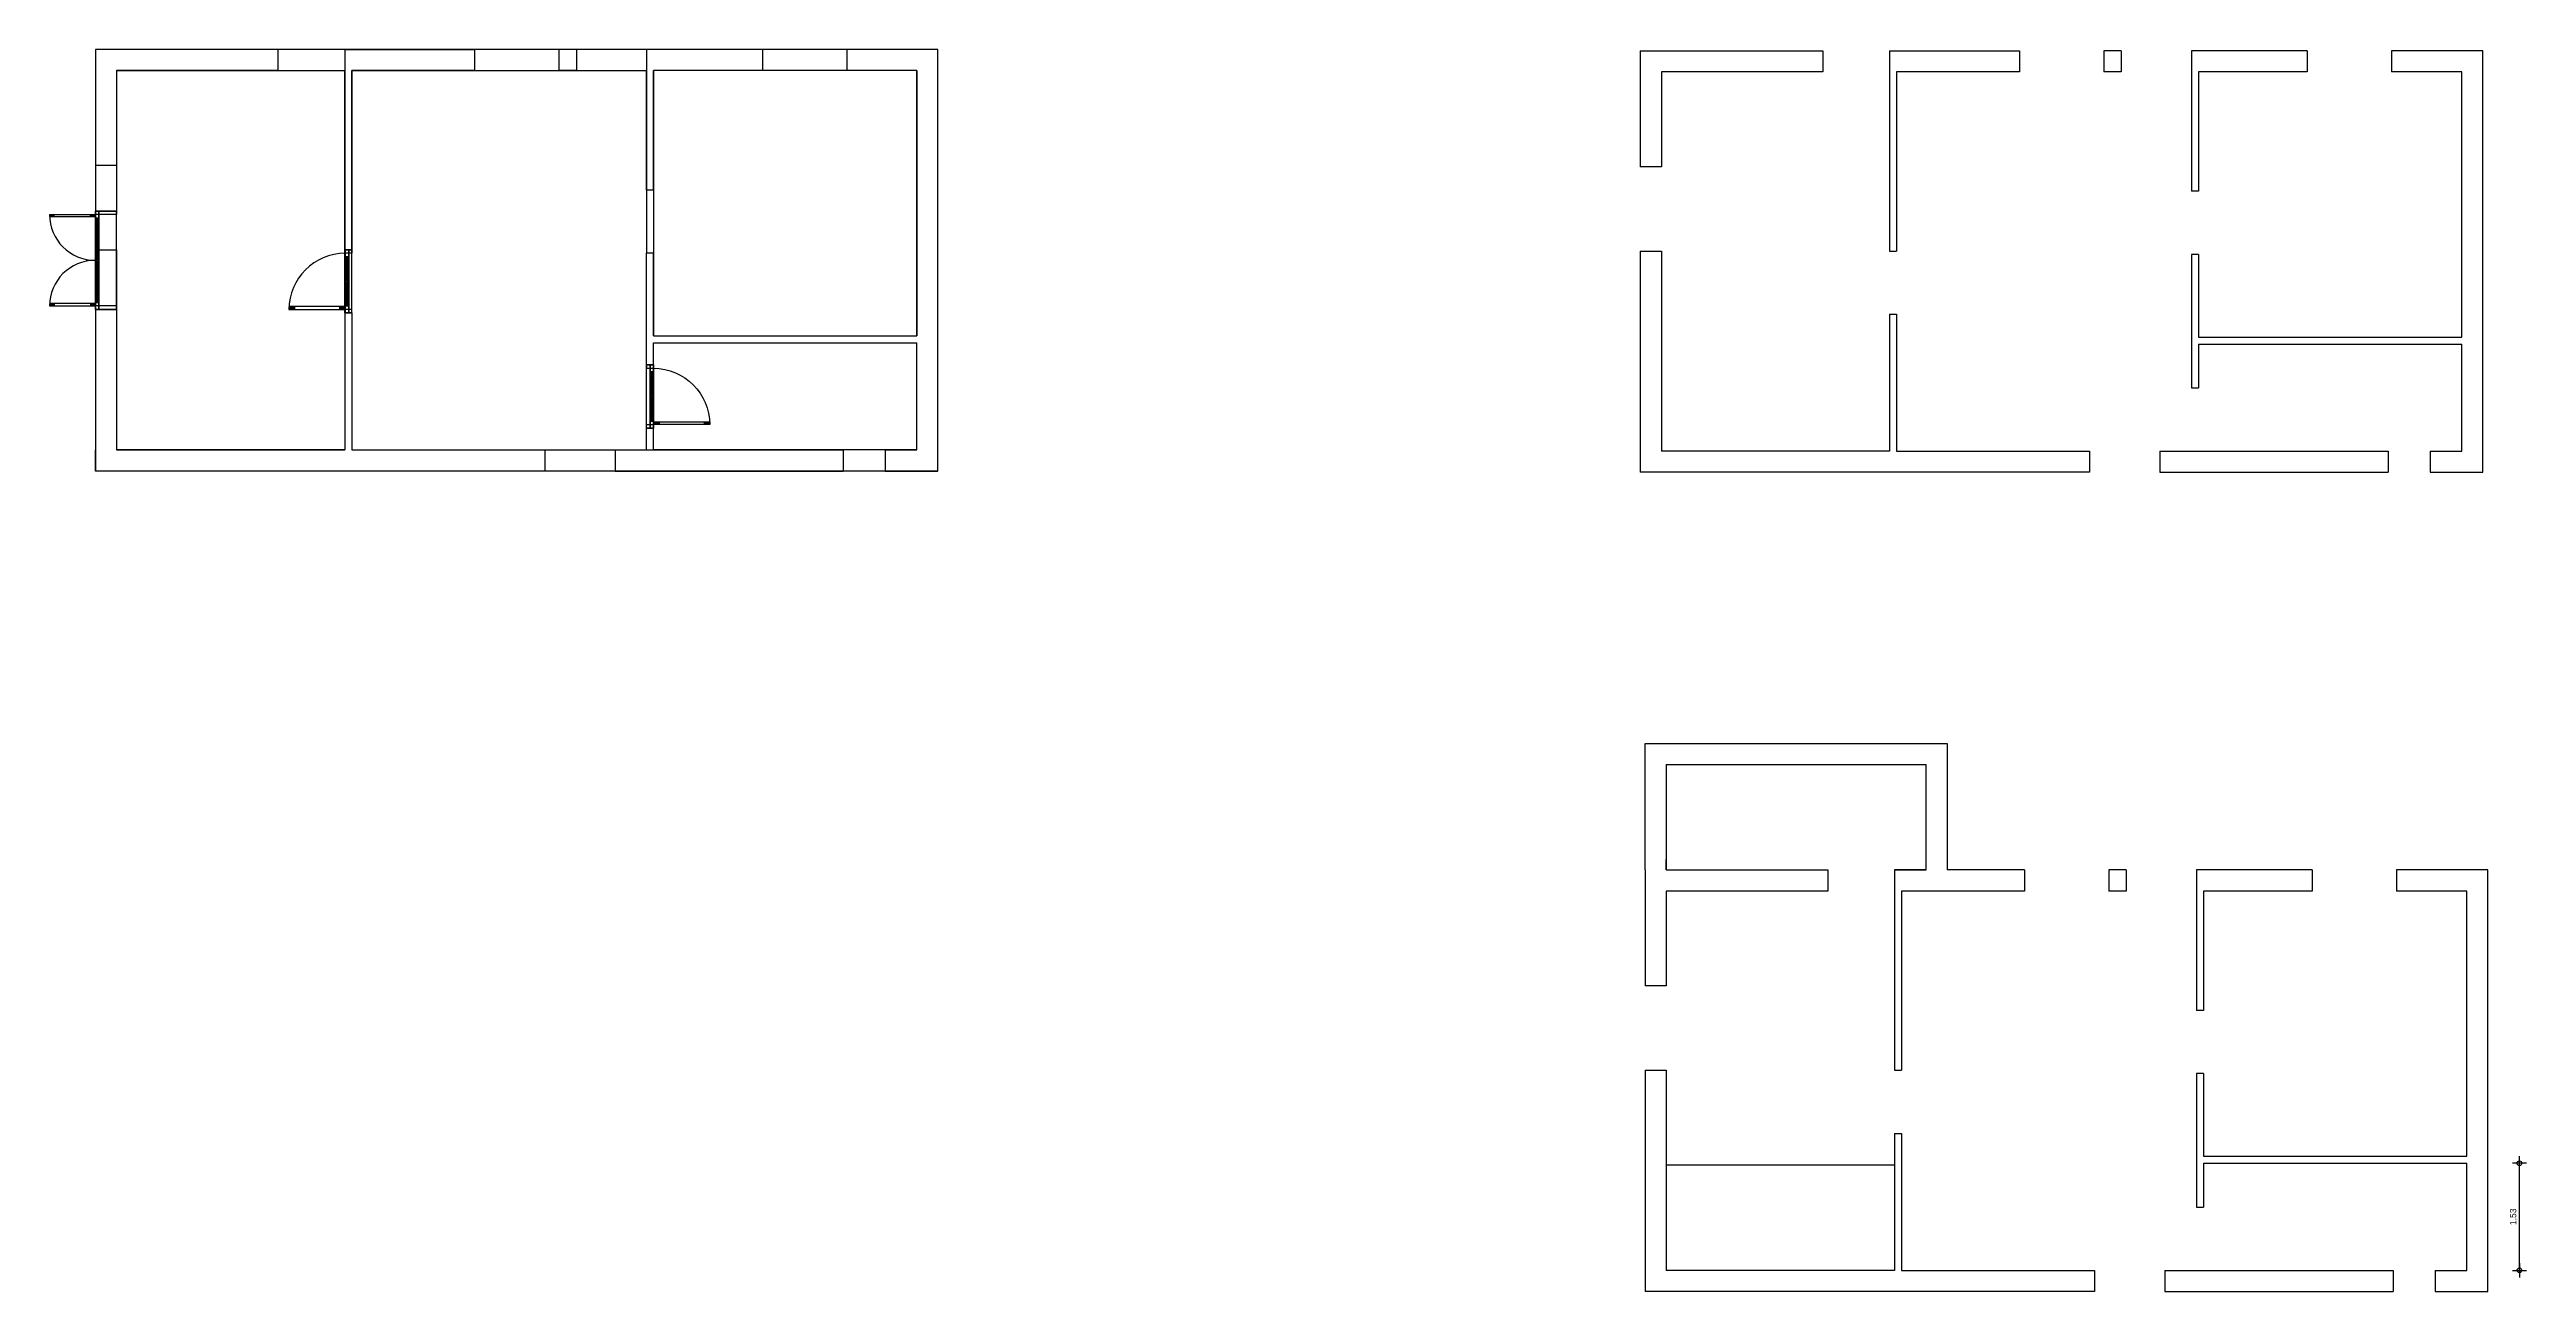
# Model space of a CAD drawing. Header units: metres. Extents: x -12 to 153, y -1 to 62.
# Drawn here: x 30.37 to 65.65, y 28.13 to 45.81 of the extents above; entities that cross this region are included whole.
import ezdxf

# ---------------------------------------------------------------- set-up
doc = ezdxf.new("R2010")
doc.units = ezdxf.units.M
doc.header["$LTSCALE"] = 0.018
for name, color, linetype in [('3DSILL_WALLS', 6, 'Continuous'), ('3DWDGLASS', 24, 'Continuous'), ('3DWINDR', 227, 'Continuous'), ('DIMBLK', 3, 'Continuous'), ('LAYER-ON', 4, 'Continuous'), ('WALLS', 6, 'Continuous'), ('WINDOOR', 3, 'Continuous')]:
    doc.layers.add(name, color=color, linetype=linetype)
doc.styles.get("Standard").update_dxf_attribs({"font": 'ugtxt.shx'})
doc.dimstyles.new('CADWDOT', dxfattribs={"dimscale": 0.05, "dimtxt": 1.8, "dimasz": 0.08, "dimexe": 2, "dimexo": 0, "dimgap": 0.09, "dimtad": 0, "dimrnd": 0.001, "dimzin": 0, "dimdsep": 46, "dimtxsty": 'Standard', "dimblk": 'ARTDIM', "dimblk1": 'ARTDIM', "dimblk2": 'ARTDIM', "dimsah": 1, "dimcen": 0.09, "dimdle": 0.05, "dimse1": 1, "dimse2": 1, "dimadec": 0, "dimazin": 0, "dimtfac": 1, "dimtdec": 4, "dimtmove": 0, "dimatfit": 3, "dimldrblk": 'ARTDIM', "dimfxl": 0, "dimtvp": 0.9999, "dimtolj": 1, "dimtzin": 0, "dimarcsym": 0})

# ---------------------------------------------------------------- blocks, each defined once
blk = doc.blocks.new('ARTDIM')
at = {"layer": 'DIMBLK'}
for p, q in [((-24.9975, 0), (24.9975, 0)), ((0, -24.9975), (0, 24.9975))]:
    blk.add_line(p, q, dxfattribs=at)
blk.add_circle((0, 0), 8.25, dxfattribs=at)
blk = doc.blocks.new('*D66')
at = {"color": 0, "lineweight": -2, "transparency": 16777216}
blk.add_line((65.55, 28.434), (65.55, 29.951), dxfattribs=at)
at = {"layer": 'Defpoints', "color": 0, "transparency": 16777216}
for p in [(64.8, 29.955), (65.55, 29.955), (64.8, 28.43)]:
    blk.add_point(p, dxfattribs=at)
at = {"color": 0, "lineweight": -2, "transparency": 16777216, "xscale": 0.004, "yscale": 0.004, "zscale": 0.004}
for p, rotation in [((65.55, 29.955), 90), ((65.55, 28.43), 270)]:
    blk.add_blockref('ARTDIM', p, dxfattribs=dict(at, rotation=rotation))
at = {"color": 0, "transparency": 16777216, "insert": (65.46, 29.192), "char_height": 0.09, "attachment_point": 5, "rotation": 90}
blk.add_mtext('\\A1;1.53', dxfattribs=at)
blk = doc.blocks.new('CWWD1D')
for p, q in [((0, 0.5), (0, 0)), ((0.025, 0.45), (0, 0.45)), ((0.005, 0.45), (0.005, 0.5)), ((0.01, 0.45), (0.01, 0.5)), ((0.015, 0.45), (0.015, 0.5)), ((0.02, 0.45), (0.02, 0.5)), ((0.025, 0), (0.025, 0.499)), ((0.975, 0), (0.975, 0.499)), ((0.975, 0.45), (1, 0.45)), ((0.98, 0.45), (0.98, 0.5)), ((0.985, 0.45), (0.985, 0.5)), ((0.99, 0.45), (0.99, 0.5)), ((0.995, 0.45), (0.995, 0.5)), ((1, 0.5), (1, 0)), ((0.025, 0.05), (0, 0.05)), ((0, 0), (0.025, 0)), ((0.005, 0), (0.005, 0.05)), ((0.01, 0), (0.01, 0.05)), ((0.015, 0), (0.015, 0.05)), ((0.02, 0), (0.02, 0.05)), ((0.975, 0.05), (1, 0.05)), ((1, 0), (0.975, 0)), ((0.98, 0), (0.98, 0.05)), ((0.985, 0), (0.985, 0.05)), ((0.99, 0), (0.99, 0.05)), ((0.995, 0), (0.995, 0.05))]:
    blk.add_line(p, q)
for centre, start, end in [((0, 0), 0, 90), ((1, 0), 90, 180)]:
    blk.add_arc(centre, 0.5, start, end)
blk = doc.blocks.new('*U69', base_point=(31.177, 42.109))
at = {"layer": '3DSILL_WALLS', "color": 239}
for points in [[(31.027, 43.509), (31.327, 43.509), (31.327, 43.509, 2.2), (31.027, 43.509, 2.2)], [(31.027, 42.109, 2.2), (31.327, 42.109, 2.2), (31.327, 43.509, 2.2), (31.027, 43.509, 2.2)], [(31.027, 42.109), (31.327, 42.109), (31.327, 42.109, 2.2), (31.027, 42.109, 2.2)]]:
    blk.add_3dface(points, dxfattribs=at)
at = {"layer": '3DSILL_WALLS', "invisible_edges": 14}
blk.add_3dface([(31.027, 42.109, 3), (31.027, 43.509, 3), (31.027, 43.509, 2.2), (31.027, 42.109, 2.2)], dxfattribs=at)
at = {"layer": '3DSILL_WALLS', "color": 230, "invisible_edges": 14}
blk.add_3dface([(31.327, 42.109, 3), (31.327, 43.509, 3), (31.327, 43.509, 2.2), (31.327, 42.109, 2.2)], dxfattribs=at)
at = {"layer": '3DWDGLASS'}
for points in [[(31.052, 42.824, 0.05), (31.052, 43.409, 0.05), (31.052, 43.409, 0.54), (31.052, 42.824, 0.54)], [(31.052, 42.824, 0.57), (31.052, 43.409, 0.57), (31.052, 43.409, 1.06), (31.052, 42.824, 1.06)], [(31.052, 42.824, 1.09), (31.052, 43.409, 1.09), (31.052, 43.409, 1.58), (31.052, 42.824, 1.58)], [(31.052, 42.824, 1.61), (31.052, 43.409, 1.61), (31.052, 43.409, 2.1), (31.052, 42.824, 2.1)], [(31.052, 42.209, 0.05), (31.052, 42.794, 0.05), (31.052, 42.794, 0.54), (31.052, 42.209, 0.54)], [(31.052, 42.209, 0.57), (31.052, 42.794, 0.57), (31.052, 42.794, 1.06), (31.052, 42.209, 1.06)], [(31.052, 42.209, 1.09), (31.052, 42.794, 1.09), (31.052, 42.794, 1.58), (31.052, 42.209, 1.58)], [(31.052, 42.209, 1.61), (31.052, 42.794, 1.61), (31.052, 42.794, 2.1), (31.052, 42.209, 2.1)]]:
    blk.add_3dface(points, dxfattribs=at)
at = {"layer": '3DWINDR'}
for points, invisible_edges in [([(31.027, 42.109, 2.2), (31.027, 42.159, 2.15), (31.027, 43.459, 2.15), (31.027, 43.509, 2.2)], 5), ([(31.027, 43.509, 2.2), (31.027, 43.459, 2.15), (31.027, 43.459), (31.027, 43.509)], 1), ([(31.027, 42.159, 2.15), (31.027, 42.209, 2.1), (31.027, 43.409, 2.1), (31.027, 43.459, 2.15)], 5), ([(31.027, 43.459, 2.15), (31.027, 43.409, 2.1), (31.027, 43.409, 0.05), (31.027, 43.459)], 5), ([(31.027, 43.459), (31.027, 43.409, 0.05), (31.027, 42.209, 0.05), (31.027, 42.159)], 5), ([(31.037, 42.209, 0.54), (31.037, 43.409, 0.54), (31.037, 43.409, 0.57), (31.037, 42.209, 0.57)], 5), ([(31.037, 42.209, 1.06), (31.037, 43.409, 1.06), (31.037, 43.409, 1.09), (31.037, 42.209, 1.09)], 5), ([(31.037, 42.209, 1.58), (31.037, 43.409, 1.58), (31.037, 43.409, 1.61), (31.037, 42.209, 1.61)], 5), ([(31.067, 42.209, 0.54), (31.067, 43.409, 0.54), (31.067, 43.409, 0.57), (31.067, 42.209, 0.57)], 5), ([(31.067, 42.209, 1.06), (31.067, 43.409, 1.06), (31.067, 43.409, 1.09), (31.067, 42.209, 1.09)], 5), ([(31.067, 42.209, 1.58), (31.067, 43.409, 1.58), (31.067, 43.409, 1.61), (31.067, 42.209, 1.61)], 5), ([(31.077, 42.109, 2.2), (31.077, 42.159, 2.15), (31.077, 43.459, 2.15), (31.077, 43.509, 2.2)], 5), ([(31.077, 43.509, 2.2), (31.077, 43.459, 2.15), (31.077, 43.459), (31.077, 43.509)], 1), ([(31.077, 42.159, 2.15), (31.077, 42.209, 2.1), (31.077, 43.409, 2.1), (31.077, 43.459, 2.15)], 5), ([(31.077, 43.459, 2.15), (31.077, 43.409, 2.1), (31.077, 43.409, 0.05), (31.077, 43.459)], 5), ([(31.077, 43.459), (31.077, 43.409, 0.05), (31.077, 42.209, 0.05), (31.077, 42.159)], 5), ([(31.037, 42.794, 0.05), (31.037, 42.824, 0.05), (31.037, 42.824, 0.54), (31.037, 42.794, 0.54)], 4), ([(31.037, 42.794, 0.57), (31.037, 42.824, 0.57), (31.037, 42.824, 1.06), (31.037, 42.794, 1.06)], 5), ([(31.037, 42.794, 1.09), (31.037, 42.824, 1.09), (31.037, 42.824, 1.58), (31.037, 42.794, 1.58)], 5), ([(31.037, 42.794, 1.61), (31.037, 42.824, 1.61), (31.037, 42.824, 2.1), (31.037, 42.794, 2.1)], 1), ([(31.067, 42.794, 0.05), (31.067, 42.824, 0.05), (31.067, 42.824, 0.54), (31.067, 42.794, 0.54)], 4), ([(31.067, 42.794, 0.57), (31.067, 42.824, 0.57), (31.067, 42.824, 1.06), (31.067, 42.794, 1.06)], 5), ([(31.067, 42.794, 1.09), (31.067, 42.824, 1.09), (31.067, 42.824, 1.58), (31.067, 42.794, 1.58)], 5), ([(31.067, 42.794, 1.61), (31.067, 42.824, 1.61), (31.067, 42.824, 2.1), (31.067, 42.794, 2.1)], 1), ([(31.027, 42.159), (31.027, 42.209, 0.05), (31.027, 42.209, 2.1), (31.027, 42.159, 2.15)], 5), ([(31.027, 42.109), (31.027, 42.159), (31.027, 42.159, 2.15), (31.027, 42.109, 2.2)], 4), ([(31.077, 42.159), (31.077, 42.209, 0.05), (31.077, 42.209, 2.1), (31.077, 42.159, 2.15)], 5), ([(31.077, 42.109), (31.077, 42.159), (31.077, 42.159, 2.15), (31.077, 42.109, 2.2)], 4)]:
    blk.add_3dface(points, dxfattribs=dict(at, invisible_edges=invisible_edges))
for points in [[(31.037, 42.824, 0.54), (31.067, 42.824, 0.54), (31.067, 43.409, 0.54), (31.037, 43.409, 0.54)], [(31.037, 42.824, 0.57), (31.067, 42.824, 0.57), (31.067, 43.409, 0.57), (31.037, 43.409, 0.57)], [(31.037, 42.824, 1.06), (31.067, 42.824, 1.06), (31.067, 43.409, 1.06), (31.037, 43.409, 1.06)], [(31.037, 42.824, 1.09), (31.067, 42.824, 1.09), (31.067, 43.409, 1.09), (31.037, 43.409, 1.09)], [(31.037, 42.824, 1.58), (31.067, 42.824, 1.58), (31.067, 43.409, 1.58), (31.037, 43.409, 1.58)], [(31.037, 42.824, 1.61), (31.067, 42.824, 1.61), (31.067, 43.409, 1.61), (31.037, 43.409, 1.61)], [(31.037, 42.824, 0.05), (31.067, 42.824, 0.05), (31.067, 42.824, 0.54), (31.037, 42.824, 0.54)], [(31.037, 42.824, 0.57), (31.067, 42.824, 0.57), (31.067, 42.824, 1.06), (31.037, 42.824, 1.06)], [(31.037, 42.824, 1.09), (31.067, 42.824, 1.09), (31.067, 42.824, 1.58), (31.037, 42.824, 1.58)], [(31.037, 42.824, 1.61), (31.067, 42.824, 1.61), (31.067, 42.824, 2.1), (31.037, 42.824, 2.1)], [(31.037, 42.794, 0.05), (31.067, 42.794, 0.05), (31.067, 42.794, 0.54), (31.037, 42.794, 0.54)], [(31.037, 42.794, 0.57), (31.067, 42.794, 0.57), (31.067, 42.794, 1.06), (31.037, 42.794, 1.06)], [(31.037, 42.794, 1.09), (31.067, 42.794, 1.09), (31.067, 42.794, 1.58), (31.037, 42.794, 1.58)], [(31.037, 42.794, 1.61), (31.067, 42.794, 1.61), (31.067, 42.794, 2.1), (31.037, 42.794, 2.1)], [(31.037, 42.209, 0.54), (31.067, 42.209, 0.54), (31.067, 42.794, 0.54), (31.037, 42.794, 0.54)], [(31.037, 42.209, 0.57), (31.067, 42.209, 0.57), (31.067, 42.794, 0.57), (31.037, 42.794, 0.57)], [(31.037, 42.209, 1.06), (31.067, 42.209, 1.06), (31.067, 42.794, 1.06), (31.037, 42.794, 1.06)], [(31.037, 42.209, 1.09), (31.067, 42.209, 1.09), (31.067, 42.794, 1.09), (31.037, 42.794, 1.09)], [(31.037, 42.209, 1.58), (31.067, 42.209, 1.58), (31.067, 42.794, 1.58), (31.037, 42.794, 1.58)], [(31.037, 42.209, 1.61), (31.067, 42.209, 1.61), (31.067, 42.794, 1.61), (31.037, 42.794, 1.61)]]:
    blk.add_3dface(points, dxfattribs=at)
at = {"layer": 'WINDOOR'}
for p, q in [((31.027, 43.459), (31.027, 43.509)), ((31.327, 43.459), (31.027, 43.459)), ((31.327, 43.509), (31.327, 43.459)), ((31.327, 42.159), (31.027, 42.159)), ((31.027, 42.159), (31.027, 42.109)), ((31.327, 42.109), (31.327, 42.159))]:
    blk.add_line(p, q, dxfattribs=at)
at = {"layer": 'WINDOOR', "xscale": 1.3, "yscale": 1.3, "zscale": 1.3, "rotation": 90.00000000000004}
blk.add_blockref('CWWD1D', (31.024, 42.159), dxfattribs=at)
at = {"layer": '3DWINDR'}
mesh = blk.add_polymesh((5, 2), dxfattribs=at)
for k, corner in enumerate([(31.027, 42.109), (31.077, 42.109), (31.027, 42.109, 2.2), (31.077, 42.109, 2.2), (31.027, 43.509, 2.2), (31.077, 43.509, 2.2), (31.027, 43.509), (31.077, 43.509), (31.027, 42.109), (31.077, 42.109)]):
    mesh.set_mesh_vertex(divmod(k, 2), corner)
mesh = blk.add_polymesh((5, 2), dxfattribs=at)
for k, corner in enumerate([(31.027, 42.209, 0.05), (31.077, 42.209, 0.05), (31.027, 42.209, 2.1), (31.077, 42.209, 2.1), (31.027, 43.409, 2.1), (31.077, 43.409, 2.1), (31.027, 43.409, 0.05), (31.077, 43.409, 0.05), (31.027, 42.209, 0.05), (31.077, 42.209, 0.05)]):
    mesh.set_mesh_vertex(divmod(k, 2), corner)
blk = doc.blocks.new('CWWD1L')
for p, q in [((0, 1), (0, 0)), ((0.05, 0.9), (0, 0.9)), ((0.01, 0.9), (0.01, 1)), ((0.02, 0.9), (0.02, 1)), ((0.03, 0.9), (0.03, 1)), ((0.04, 0.9), (0.04, 0.999)), ((0.05, 0), (0.05, 0.999)), ((0.05, 0.1), (0, 0.1)), ((0, 0), (0.05, 0)), ((0.01, 0), (0.01, 0.1)), ((0.02, 0), (0.02, 0.1)), ((0.03, 0), (0.03, 0.1)), ((0.04, 0), (0.04, 0.1))]:
    blk.add_line(p, q)
blk.add_arc((0, 0), 1, 0, 90)
blk = doc.blocks.new('*U71', base_point=(34.627, 42.059))
at = {"layer": '3DSILL_WALLS', "color": 239}
for points in [[(34.577, 42.959), (34.677, 42.959), (34.677, 42.959, 2.2), (34.577, 42.959, 2.2)], [(34.577, 42.059, 2.2), (34.677, 42.059, 2.2), (34.677, 42.959, 2.2), (34.577, 42.959, 2.2)], [(34.577, 42.059), (34.677, 42.059), (34.677, 42.059, 2.2), (34.577, 42.059, 2.2)]]:
    blk.add_3dface(points, dxfattribs=at)
at = {"layer": '3DSILL_WALLS', "invisible_edges": 14}
blk.add_3dface([(34.577, 42.059, 3), (34.577, 42.959, 3), (34.577, 42.959, 2.2), (34.577, 42.059, 2.2)], dxfattribs=at)
at = {"layer": '3DSILL_WALLS', "color": 230, "invisible_edges": 14}
blk.add_3dface([(34.677, 42.059, 3), (34.677, 42.959, 3), (34.677, 42.959, 2.2), (34.677, 42.059, 2.2)], dxfattribs=at)
at = {"layer": '3DWDGLASS'}
for points in [[(34.609, 42.524, 0.05), (34.609, 42.859, 0.05), (34.609, 42.859, 0.54), (34.609, 42.524, 0.54)], [(34.609, 42.524, 0.57), (34.609, 42.859, 0.57), (34.609, 42.859, 1.06), (34.609, 42.524, 1.06)], [(34.609, 42.524, 1.09), (34.609, 42.859, 1.09), (34.609, 42.859, 1.58), (34.609, 42.524, 1.58)], [(34.609, 42.524, 1.61), (34.609, 42.859, 1.61), (34.609, 42.859, 2.1), (34.609, 42.524, 2.1)], [(34.609, 42.159, 0.05), (34.609, 42.494, 0.05), (34.609, 42.494, 0.54), (34.609, 42.159, 0.54)], [(34.609, 42.159, 0.57), (34.609, 42.494, 0.57), (34.609, 42.494, 1.06), (34.609, 42.159, 1.06)], [(34.609, 42.159, 1.09), (34.609, 42.494, 1.09), (34.609, 42.494, 1.58), (34.609, 42.159, 1.58)], [(34.609, 42.159, 1.61), (34.609, 42.494, 1.61), (34.609, 42.494, 2.1), (34.609, 42.159, 2.1)]]:
    blk.add_3dface(points, dxfattribs=at)
at = {"layer": '3DWINDR'}
for points, invisible_edges in [([(34.584, 42.059, 2.2), (34.584, 42.109, 2.15), (34.584, 42.909, 2.15), (34.584, 42.959, 2.2)], 5), ([(34.584, 42.959, 2.2), (34.584, 42.909, 2.15), (34.584, 42.909), (34.584, 42.959)], 1), ([(34.584, 42.109, 2.15), (34.584, 42.159, 2.1), (34.584, 42.859, 2.1), (34.584, 42.909, 2.15)], 5), ([(34.584, 42.909, 2.15), (34.584, 42.859, 2.1), (34.584, 42.859, 0.05), (34.584, 42.909)], 5), ([(34.584, 42.909), (34.584, 42.859, 0.05), (34.584, 42.159, 0.05), (34.584, 42.109)], 5), ([(34.594, 42.159, 0.54), (34.594, 42.859, 0.54), (34.594, 42.859, 0.57), (34.594, 42.159, 0.57)], 5), ([(34.594, 42.159, 1.06), (34.594, 42.859, 1.06), (34.594, 42.859, 1.09), (34.594, 42.159, 1.09)], 5), ([(34.594, 42.159, 1.58), (34.594, 42.859, 1.58), (34.594, 42.859, 1.61), (34.594, 42.159, 1.61)], 5), ([(34.624, 42.159, 0.54), (34.624, 42.859, 0.54), (34.624, 42.859, 0.57), (34.624, 42.159, 0.57)], 5), ([(34.624, 42.159, 1.06), (34.624, 42.859, 1.06), (34.624, 42.859, 1.09), (34.624, 42.159, 1.09)], 5), ([(34.624, 42.159, 1.58), (34.624, 42.859, 1.58), (34.624, 42.859, 1.61), (34.624, 42.159, 1.61)], 5), ([(34.634, 42.059, 2.2), (34.634, 42.109, 2.15), (34.634, 42.909, 2.15), (34.634, 42.959, 2.2)], 5), ([(34.634, 42.959, 2.2), (34.634, 42.909, 2.15), (34.634, 42.909), (34.634, 42.959)], 1), ([(34.634, 42.109, 2.15), (34.634, 42.159, 2.1), (34.634, 42.859, 2.1), (34.634, 42.909, 2.15)], 5), ([(34.634, 42.909, 2.15), (34.634, 42.859, 2.1), (34.634, 42.859, 0.05), (34.634, 42.909)], 5), ([(34.634, 42.909), (34.634, 42.859, 0.05), (34.634, 42.159, 0.05), (34.634, 42.109)], 5), ([(34.594, 42.494, 0.05), (34.594, 42.524, 0.05), (34.594, 42.524, 0.54), (34.594, 42.494, 0.54)], 4), ([(34.594, 42.494, 0.57), (34.594, 42.524, 0.57), (34.594, 42.524, 1.06), (34.594, 42.494, 1.06)], 5), ([(34.594, 42.494, 1.09), (34.594, 42.524, 1.09), (34.594, 42.524, 1.58), (34.594, 42.494, 1.58)], 5), ([(34.594, 42.494, 1.61), (34.594, 42.524, 1.61), (34.594, 42.524, 2.1), (34.594, 42.494, 2.1)], 1), ([(34.624, 42.494, 0.05), (34.624, 42.524, 0.05), (34.624, 42.524, 0.54), (34.624, 42.494, 0.54)], 4), ([(34.624, 42.494, 0.57), (34.624, 42.524, 0.57), (34.624, 42.524, 1.06), (34.624, 42.494, 1.06)], 5), ([(34.624, 42.494, 1.09), (34.624, 42.524, 1.09), (34.624, 42.524, 1.58), (34.624, 42.494, 1.58)], 5), ([(34.624, 42.494, 1.61), (34.624, 42.524, 1.61), (34.624, 42.524, 2.1), (34.624, 42.494, 2.1)], 1), ([(34.584, 42.109), (34.584, 42.159, 0.05), (34.584, 42.159, 2.1), (34.584, 42.109, 2.15)], 5), ([(34.584, 42.059), (34.584, 42.109), (34.584, 42.109, 2.15), (34.584, 42.059, 2.2)], 4), ([(34.634, 42.109), (34.634, 42.159, 0.05), (34.634, 42.159, 2.1), (34.634, 42.109, 2.15)], 5), ([(34.634, 42.059), (34.634, 42.109), (34.634, 42.109, 2.15), (34.634, 42.059, 2.2)], 4)]:
    blk.add_3dface(points, dxfattribs=dict(at, invisible_edges=invisible_edges))
for points in [[(34.594, 42.524, 0.54), (34.624, 42.524, 0.54), (34.624, 42.859, 0.54), (34.594, 42.859, 0.54)], [(34.594, 42.524, 0.57), (34.624, 42.524, 0.57), (34.624, 42.859, 0.57), (34.594, 42.859, 0.57)], [(34.594, 42.524, 1.06), (34.624, 42.524, 1.06), (34.624, 42.859, 1.06), (34.594, 42.859, 1.06)], [(34.594, 42.524, 1.09), (34.624, 42.524, 1.09), (34.624, 42.859, 1.09), (34.594, 42.859, 1.09)], [(34.594, 42.524, 1.58), (34.624, 42.524, 1.58), (34.624, 42.859, 1.58), (34.594, 42.859, 1.58)], [(34.594, 42.524, 1.61), (34.624, 42.524, 1.61), (34.624, 42.859, 1.61), (34.594, 42.859, 1.61)], [(34.594, 42.524, 0.05), (34.624, 42.524, 0.05), (34.624, 42.524, 0.54), (34.594, 42.524, 0.54)], [(34.594, 42.524, 0.57), (34.624, 42.524, 0.57), (34.624, 42.524, 1.06), (34.594, 42.524, 1.06)], [(34.594, 42.524, 1.09), (34.624, 42.524, 1.09), (34.624, 42.524, 1.58), (34.594, 42.524, 1.58)], [(34.594, 42.524, 1.61), (34.624, 42.524, 1.61), (34.624, 42.524, 2.1), (34.594, 42.524, 2.1)], [(34.594, 42.494, 0.05), (34.624, 42.494, 0.05), (34.624, 42.494, 0.54), (34.594, 42.494, 0.54)], [(34.594, 42.494, 0.57), (34.624, 42.494, 0.57), (34.624, 42.494, 1.06), (34.594, 42.494, 1.06)], [(34.594, 42.494, 1.09), (34.624, 42.494, 1.09), (34.624, 42.494, 1.58), (34.594, 42.494, 1.58)], [(34.594, 42.494, 1.61), (34.624, 42.494, 1.61), (34.624, 42.494, 2.1), (34.594, 42.494, 2.1)], [(34.594, 42.159, 0.54), (34.624, 42.159, 0.54), (34.624, 42.494, 0.54), (34.594, 42.494, 0.54)], [(34.594, 42.159, 0.57), (34.624, 42.159, 0.57), (34.624, 42.494, 0.57), (34.594, 42.494, 0.57)], [(34.594, 42.159, 1.06), (34.624, 42.159, 1.06), (34.624, 42.494, 1.06), (34.594, 42.494, 1.06)], [(34.594, 42.159, 1.09), (34.624, 42.159, 1.09), (34.624, 42.494, 1.09), (34.594, 42.494, 1.09)], [(34.594, 42.159, 1.58), (34.624, 42.159, 1.58), (34.624, 42.494, 1.58), (34.594, 42.494, 1.58)], [(34.594, 42.159, 1.61), (34.624, 42.159, 1.61), (34.624, 42.494, 1.61), (34.594, 42.494, 1.61)]]:
    blk.add_3dface(points, dxfattribs=at)
at = {"layer": 'WINDOOR'}
for p, q in [((34.577, 42.909), (34.577, 42.959)), ((34.677, 42.909), (34.577, 42.909)), ((34.677, 42.959), (34.677, 42.909)), ((34.677, 42.109), (34.577, 42.109)), ((34.577, 42.109), (34.577, 42.059)), ((34.677, 42.059), (34.677, 42.109))]:
    blk.add_line(p, q, dxfattribs=at)
at = {"layer": 'WINDOOR', "xscale": 0.8, "yscale": 0.8, "zscale": 0.8, "rotation": 90}
blk.add_blockref('CWWD1L', (34.584, 42.109), dxfattribs=at)
at = {"layer": '3DWINDR'}
mesh = blk.add_polymesh((5, 2), dxfattribs=at)
for k, corner in enumerate([(34.584, 42.059), (34.634, 42.059), (34.584, 42.059, 2.2), (34.634, 42.059, 2.2), (34.584, 42.959, 2.2), (34.634, 42.959, 2.2), (34.584, 42.959), (34.634, 42.959), (34.584, 42.059), (34.634, 42.059)]):
    mesh.set_mesh_vertex(divmod(k, 2), corner)
mesh = blk.add_polymesh((5, 2), dxfattribs=at)
for k, corner in enumerate([(34.584, 42.159, 0.05), (34.634, 42.159, 0.05), (34.584, 42.159, 2.1), (34.634, 42.159, 2.1), (34.584, 42.859, 2.1), (34.634, 42.859, 2.1), (34.584, 42.859, 0.05), (34.634, 42.859, 0.05), (34.584, 42.159, 0.05), (34.634, 42.159, 0.05)]):
    mesh.set_mesh_vertex(divmod(k, 2), corner)
blk = doc.blocks.new('*U72', base_point=(38.927, 40.421))
at = {"layer": '3DSILL_WALLS', "color": 239}
for points in [[(38.977, 41.321), (38.877, 41.321), (38.877, 41.321, 2.2), (38.977, 41.321, 2.2)], [(38.977, 40.421, 2.2), (38.877, 40.421, 2.2), (38.877, 41.321, 2.2), (38.977, 41.321, 2.2)], [(38.977, 40.421), (38.877, 40.421), (38.877, 40.421, 2.2), (38.977, 40.421, 2.2)]]:
    blk.add_3dface(points, dxfattribs=at)
at = {"layer": '3DSILL_WALLS', "color": 230, "invisible_edges": 14}
blk.add_3dface([(38.877, 40.421, 3), (38.877, 41.321, 3), (38.877, 41.321, 2.2), (38.877, 40.421, 2.2)], dxfattribs=at)
at = {"layer": '3DSILL_WALLS', "invisible_edges": 14}
blk.add_3dface([(38.977, 40.421, 3), (38.977, 41.321, 3), (38.977, 41.321, 2.2), (38.977, 40.421, 2.2)], dxfattribs=at)
at = {"layer": '3DWDGLASS'}
for points in [[(38.951, 40.886, 0.05), (38.951, 41.221, 0.05), (38.951, 41.221, 0.54), (38.951, 40.886, 0.54)], [(38.951, 40.886, 0.57), (38.951, 41.221, 0.57), (38.951, 41.221, 1.06), (38.951, 40.886, 1.06)], [(38.951, 40.886, 1.09), (38.951, 41.221, 1.09), (38.951, 41.221, 1.58), (38.951, 40.886, 1.58)], [(38.951, 40.886, 1.61), (38.951, 41.221, 1.61), (38.951, 41.221, 2.1), (38.951, 40.886, 2.1)], [(38.951, 40.521, 0.05), (38.951, 40.856, 0.05), (38.951, 40.856, 0.54), (38.951, 40.521, 0.54)], [(38.951, 40.521, 0.57), (38.951, 40.856, 0.57), (38.951, 40.856, 1.06), (38.951, 40.521, 1.06)], [(38.951, 40.521, 1.09), (38.951, 40.856, 1.09), (38.951, 40.856, 1.58), (38.951, 40.521, 1.58)], [(38.951, 40.521, 1.61), (38.951, 40.856, 1.61), (38.951, 40.856, 2.1), (38.951, 40.521, 2.1)]]:
    blk.add_3dface(points, dxfattribs=at)
at = {"layer": '3DWINDR'}
for points, invisible_edges in [([(38.926, 40.421, 2.2), (38.926, 40.471, 2.15), (38.926, 41.271, 2.15), (38.926, 41.321, 2.2)], 5), ([(38.926, 41.321, 2.2), (38.926, 41.271, 2.15), (38.926, 41.271), (38.926, 41.321)], 1), ([(38.976, 40.421, 2.2), (38.976, 40.471, 2.15), (38.976, 41.271, 2.15), (38.976, 41.321, 2.2)], 5), ([(38.976, 41.321, 2.2), (38.976, 41.271, 2.15), (38.976, 41.271), (38.976, 41.321)], 1), ([(38.926, 40.471, 2.15), (38.926, 40.521, 2.1), (38.926, 41.221, 2.1), (38.926, 41.271, 2.15)], 5), ([(38.926, 41.271, 2.15), (38.926, 41.221, 2.1), (38.926, 41.221, 0.05), (38.926, 41.271)], 5), ([(38.926, 41.271), (38.926, 41.221, 0.05), (38.926, 40.521, 0.05), (38.926, 40.471)], 5), ([(38.936, 40.521, 0.54), (38.936, 41.221, 0.54), (38.936, 41.221, 0.57), (38.936, 40.521, 0.57)], 5), ([(38.936, 40.521, 1.06), (38.936, 41.221, 1.06), (38.936, 41.221, 1.09), (38.936, 40.521, 1.09)], 5), ([(38.936, 40.521, 1.58), (38.936, 41.221, 1.58), (38.936, 41.221, 1.61), (38.936, 40.521, 1.61)], 5), ([(38.966, 40.521, 0.54), (38.966, 41.221, 0.54), (38.966, 41.221, 0.57), (38.966, 40.521, 0.57)], 5), ([(38.966, 40.521, 1.06), (38.966, 41.221, 1.06), (38.966, 41.221, 1.09), (38.966, 40.521, 1.09)], 5), ([(38.966, 40.521, 1.58), (38.966, 41.221, 1.58), (38.966, 41.221, 1.61), (38.966, 40.521, 1.61)], 5), ([(38.976, 40.471, 2.15), (38.976, 40.521, 2.1), (38.976, 41.221, 2.1), (38.976, 41.271, 2.15)], 5), ([(38.976, 41.271, 2.15), (38.976, 41.221, 2.1), (38.976, 41.221, 0.05), (38.976, 41.271)], 5), ([(38.976, 41.271), (38.976, 41.221, 0.05), (38.976, 40.521, 0.05), (38.976, 40.471)], 5), ([(38.936, 40.856, 0.05), (38.936, 40.886, 0.05), (38.936, 40.886, 0.54), (38.936, 40.856, 0.54)], 4), ([(38.936, 40.856, 0.57), (38.936, 40.886, 0.57), (38.936, 40.886, 1.06), (38.936, 40.856, 1.06)], 5), ([(38.936, 40.856, 1.09), (38.936, 40.886, 1.09), (38.936, 40.886, 1.58), (38.936, 40.856, 1.58)], 5), ([(38.936, 40.856, 1.61), (38.936, 40.886, 1.61), (38.936, 40.886, 2.1), (38.936, 40.856, 2.1)], 1), ([(38.966, 40.856, 0.05), (38.966, 40.886, 0.05), (38.966, 40.886, 0.54), (38.966, 40.856, 0.54)], 4), ([(38.966, 40.856, 0.57), (38.966, 40.886, 0.57), (38.966, 40.886, 1.06), (38.966, 40.856, 1.06)], 5), ([(38.966, 40.856, 1.09), (38.966, 40.886, 1.09), (38.966, 40.886, 1.58), (38.966, 40.856, 1.58)], 5), ([(38.966, 40.856, 1.61), (38.966, 40.886, 1.61), (38.966, 40.886, 2.1), (38.966, 40.856, 2.1)], 1), ([(38.926, 40.471), (38.926, 40.521, 0.05), (38.926, 40.521, 2.1), (38.926, 40.471, 2.15)], 5), ([(38.926, 40.421), (38.926, 40.471), (38.926, 40.471, 2.15), (38.926, 40.421, 2.2)], 4), ([(38.976, 40.471), (38.976, 40.521, 0.05), (38.976, 40.521, 2.1), (38.976, 40.471, 2.15)], 5), ([(38.976, 40.421), (38.976, 40.471), (38.976, 40.471, 2.15), (38.976, 40.421, 2.2)], 4)]:
    blk.add_3dface(points, dxfattribs=dict(at, invisible_edges=invisible_edges))
for points in [[(38.966, 40.886, 0.54), (38.936, 40.886, 0.54), (38.936, 41.221, 0.54), (38.966, 41.221, 0.54)], [(38.966, 40.886, 0.57), (38.936, 40.886, 0.57), (38.936, 41.221, 0.57), (38.966, 41.221, 0.57)], [(38.966, 40.886, 1.06), (38.936, 40.886, 1.06), (38.936, 41.221, 1.06), (38.966, 41.221, 1.06)], [(38.966, 40.886, 1.09), (38.936, 40.886, 1.09), (38.936, 41.221, 1.09), (38.966, 41.221, 1.09)], [(38.966, 40.886, 1.58), (38.936, 40.886, 1.58), (38.936, 41.221, 1.58), (38.966, 41.221, 1.58)], [(38.966, 40.886, 1.61), (38.936, 40.886, 1.61), (38.936, 41.221, 1.61), (38.966, 41.221, 1.61)], [(38.966, 40.886, 0.05), (38.936, 40.886, 0.05), (38.936, 40.886, 0.54), (38.966, 40.886, 0.54)], [(38.966, 40.886, 0.57), (38.936, 40.886, 0.57), (38.936, 40.886, 1.06), (38.966, 40.886, 1.06)], [(38.966, 40.886, 1.09), (38.936, 40.886, 1.09), (38.936, 40.886, 1.58), (38.966, 40.886, 1.58)], [(38.966, 40.886, 1.61), (38.936, 40.886, 1.61), (38.936, 40.886, 2.1), (38.966, 40.886, 2.1)], [(38.966, 40.856, 0.05), (38.936, 40.856, 0.05), (38.936, 40.856, 0.54), (38.966, 40.856, 0.54)], [(38.966, 40.856, 0.57), (38.936, 40.856, 0.57), (38.936, 40.856, 1.06), (38.966, 40.856, 1.06)], [(38.966, 40.856, 1.09), (38.936, 40.856, 1.09), (38.936, 40.856, 1.58), (38.966, 40.856, 1.58)], [(38.966, 40.856, 1.61), (38.936, 40.856, 1.61), (38.936, 40.856, 2.1), (38.966, 40.856, 2.1)], [(38.966, 40.521, 0.54), (38.936, 40.521, 0.54), (38.936, 40.856, 0.54), (38.966, 40.856, 0.54)], [(38.966, 40.521, 0.57), (38.936, 40.521, 0.57), (38.936, 40.856, 0.57), (38.966, 40.856, 0.57)], [(38.966, 40.521, 1.06), (38.936, 40.521, 1.06), (38.936, 40.856, 1.06), (38.966, 40.856, 1.06)], [(38.966, 40.521, 1.09), (38.936, 40.521, 1.09), (38.936, 40.856, 1.09), (38.966, 40.856, 1.09)], [(38.966, 40.521, 1.58), (38.936, 40.521, 1.58), (38.936, 40.856, 1.58), (38.966, 40.856, 1.58)], [(38.966, 40.521, 1.61), (38.936, 40.521, 1.61), (38.936, 40.856, 1.61), (38.966, 40.856, 1.61)]]:
    blk.add_3dface(points, dxfattribs=at)
at = {"layer": 'WINDOOR'}
for p, q in [((38.877, 41.321), (38.877, 41.271)), ((38.977, 41.271), (38.977, 41.321)), ((38.877, 41.271), (38.977, 41.271)), ((38.877, 40.421), (38.877, 40.471)), ((38.877, 40.471), (38.977, 40.471)), ((38.977, 40.471), (38.977, 40.421))]:
    blk.add_line(p, q, dxfattribs=at)
at = {"layer": 'WINDOOR', "xscale": -0.8, "yscale": 0.8, "zscale": 0.8, "rotation": 270.0000000000014}
blk.add_blockref('CWWD1L', (38.976, 40.471), dxfattribs=at)
at = {"layer": '3DWINDR'}
mesh = blk.add_polymesh((5, 2), dxfattribs=at)
for k, corner in enumerate([(38.976, 40.421), (38.926, 40.421), (38.976, 40.421, 2.2), (38.926, 40.421, 2.2), (38.976, 41.321, 2.2), (38.926, 41.321, 2.2), (38.976, 41.321), (38.926, 41.321), (38.976, 40.421), (38.926, 40.421)]):
    mesh.set_mesh_vertex(divmod(k, 2), corner)
mesh = blk.add_polymesh((5, 2), dxfattribs=at)
for k, corner in enumerate([(38.976, 40.521, 0.05), (38.926, 40.521, 0.05), (38.976, 40.521, 2.1), (38.926, 40.521, 2.1), (38.976, 41.221, 2.1), (38.926, 41.221, 2.1), (38.976, 41.221, 0.05), (38.926, 41.221, 0.05), (38.976, 40.521, 0.05), (38.926, 40.521, 0.05)]):
    mesh.set_mesh_vertex(divmod(k, 2), corner)

msp = doc.modelspace()

# ---------------------------------------------------------------- linework, layer by layer
for p, q in [((33.627, 45.509), (31.327, 45.509)), ((31.327, 45.509), (31.327, 44.159)), ((31.327, 45.509), (31.327, 44.159)), ((33.627, 45.809), (33.627, 45.509)), ((34.577, 45.809), (34.577, 42.959)), ((34.577, 45.809), (36.427, 45.809)), ((36.427, 45.509), (34.677, 45.509)), ((34.677, 45.509), (34.677, 42.959)), ((36.427, 45.809), (36.427, 45.509)), ((37.877, 45.809), (37.627, 45.809)), ((37.627, 45.809), (37.627, 45.509)), ((37.877, 45.509), (37.627, 45.509)), ((37.877, 45.809), (37.877, 45.509)), ((40.527, 45.809), (38.877, 45.809)), ((38.877, 45.809), (38.877, 45.509)), ((38.877, 45.509), (38.877, 43.809)), ((40.527, 45.509), (38.977, 45.509)), ((38.977, 45.509), (38.977, 43.809)), ((40.527, 45.809), (40.527, 45.509)), ((43.027, 45.809), (41.727, 45.809)), ((41.727, 45.809), (41.727, 45.509)), ((42.727, 45.509), (41.727, 45.509)), ((42.727, 41.734), (42.727, 45.509)), ((43.027, 39.809), (43.027, 45.809)), ((53.029, 45.791), (53.029, 44.141)), ((53.029, 45.791), (55.629, 45.791)), ((55.629, 45.791), (55.629, 45.491)), ((56.579, 45.791), (56.579, 42.941)), ((56.579, 45.791), (58.429, 45.791)), ((58.429, 45.791), (58.429, 45.491)), ((59.879, 45.791), (59.629, 45.791)), ((59.629, 45.791), (59.629, 45.491)), ((59.879, 45.791), (59.879, 45.491)), ((62.529, 45.791), (60.879, 45.791)), ((60.879, 45.791), (60.879, 45.491)), ((62.529, 45.791), (62.529, 45.491)), ((65.029, 45.791), (63.729, 45.791)), ((63.729, 45.791), (63.729, 45.491)), ((65.029, 39.791), (65.029, 45.791)), ((55.629, 45.491), (53.329, 45.491)), ((53.329, 45.491), (53.329, 44.141)), ((53.329, 45.491), (53.329, 44.141)), ((58.429, 45.491), (56.679, 45.491)), ((56.679, 45.491), (56.679, 42.941)), ((59.879, 45.491), (59.629, 45.491)), ((60.879, 45.491), (60.879, 43.791)), ((62.529, 45.491), (60.979, 45.491)), ((60.979, 45.491), (60.979, 43.791)), ((64.729, 45.491), (63.729, 45.491)), ((64.729, 41.716), (64.729, 45.491)), ((31.327, 44.159), (31.027, 44.159)), ((53.329, 44.141), (53.029, 44.141)), ((38.977, 43.809), (38.877, 43.809)), ((60.979, 43.791), (60.879, 43.791)), ((31.027, 42.959), (31.027, 39.809)), ((31.027, 42.959), (31.327, 42.959)), ((31.327, 42.959), (31.327, 40.109)), ((34.577, 42.959), (34.677, 42.959)), ((38.977, 42.909), (38.877, 42.909)), ((38.977, 42.909), (38.977, 41.734)), ((53.029, 42.941), (53.029, 39.791)), ((53.029, 42.941), (53.329, 42.941)), ((53.329, 42.941), (53.329, 40.091)), ((56.579, 42.941), (56.679, 42.941)), ((60.979, 42.891), (60.879, 42.891)), ((60.879, 42.891), (60.879, 40.991)), ((60.979, 42.891), (60.979, 41.716)), ((34.577, 42.059), (34.677, 42.059)), ((34.577, 42.059), (34.577, 40.109)), ((34.677, 42.059), (34.677, 40.109)), ((56.579, 42.041), (56.679, 42.041)), ((56.579, 42.041), (56.579, 40.091)), ((56.679, 42.041), (56.679, 40.091)), ((38.977, 41.734), (42.727, 41.734)), ((38.977, 41.634), (42.727, 41.634)), ((42.727, 40.109), (42.727, 41.634)), ((60.979, 41.716), (64.729, 41.716)), ((60.979, 41.616), (64.729, 41.616)), ((60.979, 41.616), (60.979, 40.991)), ((64.729, 40.091), (64.729, 41.616)), ((60.879, 40.991), (60.979, 40.991)), ((34.577, 40.109), (31.327, 40.109)), ((34.677, 40.109), (37.427, 40.109)), ((37.427, 40.109), (37.427, 39.809)), ((38.427, 40.109), (41.677, 40.109)), ((38.427, 40.109), (38.427, 39.809)), ((41.677, 40.109), (41.677, 39.809)), ((42.277, 40.109), (42.727, 40.109)), ((42.277, 40.109), (42.277, 39.809)), ((56.579, 40.091), (53.329, 40.091)), ((56.679, 40.091), (59.429, 40.091)), ((59.429, 40.091), (59.429, 39.791)), ((60.429, 40.091), (63.679, 40.091)), ((60.429, 40.091), (60.429, 39.791)), ((63.679, 40.091), (63.679, 39.791)), ((64.279, 40.091), (64.729, 40.091)), ((64.279, 40.091), (64.279, 39.791)), ((37.427, 39.809), (31.027, 39.809)), ((38.427, 39.809), (41.677, 39.809)), ((42.277, 39.809), (43.027, 39.809)), ((59.429, 39.791), (53.029, 39.791)), ((60.429, 39.791), (63.679, 39.791)), ((64.279, 39.791), (65.029, 39.791)), ((53.1, 35.63), (53.1, 35.93)), ((53.1, 35.93), (57.1, 35.93)), ((53.1, 34.13), (53.1, 35.63)), ((53.4, 35.63), (57.1, 35.63)), ((53.4, 35.63), (53.4, 34.98)), ((57.1, 35.93), (57.4, 35.93)), ((57.1, 34.13), (57.1, 35.63)), ((57.4, 35.93), (57.4, 34.13)), ((53.4, 34.98), (53.4, 34.13)), ((53.4, 34.13), (53.4, 34.28)), ((53.1, 34.13), (53.1, 32.48)), ((53.4, 34.13), (55.7, 34.13)), ((55.7, 34.13), (55.7, 33.83)), ((57.1, 34.13), (56.65, 34.13)), ((56.65, 34.13), (57.1, 34.13)), ((56.65, 34.13), (56.65, 31.28)), ((58.5, 34.13), (57.4, 34.13)), ((58.5, 34.13), (58.5, 33.83)), ((59.95, 34.13), (59.7, 34.13)), ((59.7, 34.13), (59.7, 33.83)), ((59.95, 34.13), (59.95, 33.83)), ((62.6, 34.13), (60.95, 34.13)), ((60.95, 34.13), (60.95, 33.83)), ((62.6, 34.13), (62.6, 33.83)), ((65.1, 34.13), (63.8, 34.13)), ((63.8, 34.13), (63.8, 33.83)), ((65.1, 28.13), (65.1, 34.13)), ((55.7, 33.83), (53.4, 33.83)), ((53.4, 33.83), (53.4, 32.48)), ((53.4, 33.83), (53.4, 32.48)), ((58.5, 33.83), (56.75, 33.83)), ((56.75, 33.83), (56.75, 31.28)), ((59.95, 33.83), (59.7, 33.83)), ((60.95, 33.83), (60.95, 32.13)), ((62.6, 33.83), (61.05, 33.83)), ((61.05, 33.83), (61.05, 32.13)), ((64.8, 33.83), (63.8, 33.83)), ((64.8, 30.055), (64.8, 33.83)), ((53.4, 32.48), (53.1, 32.48)), ((61.05, 32.13), (60.95, 32.13)), ((53.1, 31.28), (53.4, 31.28)), ((53.1, 31.28), (53.1, 28.13)), ((53.4, 31.28), (53.4, 28.43)), ((56.65, 31.28), (56.75, 31.28)), ((61.05, 31.23), (60.95, 31.23)), ((60.95, 31.23), (60.95, 29.33)), ((61.05, 31.23), (61.05, 30.055)), ((56.65, 30.38), (56.75, 30.38)), ((56.65, 30.38), (56.65, 28.43)), ((56.75, 30.38), (56.75, 28.43)), ((61.05, 30.055), (64.8, 30.055)), ((53.4, 29.93), (56.65, 29.93)), ((61.05, 29.955), (64.8, 29.955)), ((61.05, 29.955), (61.05, 29.33)), ((64.8, 28.43), (64.8, 29.955)), ((60.95, 29.33), (61.05, 29.33)), ((56.65, 28.43), (53.4, 28.43)), ((56.75, 28.43), (59.5, 28.43)), ((59.5, 28.43), (59.5, 28.13)), ((60.5, 28.43), (63.75, 28.43)), ((60.5, 28.43), (60.5, 28.13)), ((63.75, 28.43), (63.75, 28.13)), ((64.35, 28.43), (64.8, 28.43)), ((64.35, 28.43), (64.35, 28.13)), ((59.5, 28.13), (53.1, 28.13)), ((60.5, 28.13), (63.75, 28.13)), ((64.35, 28.13), (65.1, 28.13))]:
    msp.add_line(p, q)
at = {"layer": 'WALLS'}
for p, q in [((31.327, 45.809), (31.027, 45.809)), ((31.027, 45.809), (31.027, 45.509)), ((31.027, 45.509), (31.027, 43.509)), ((43.027, 45.809), (31.327, 45.809)), ((31.327, 45.509), (34.577, 45.509)), ((31.327, 45.509), (31.327, 43.509)), ((31.327, 45.509), (31.327, 45.509)), ((31.327, 45.509), (31.327, 45.509)), ((34.577, 42.959), (34.577, 45.509)), ((34.677, 42.959), (34.677, 45.509)), ((34.677, 45.509), (38.877, 45.509)), ((38.877, 43.809), (38.877, 45.509)), ((42.727, 45.509), (38.977, 45.509)), ((38.977, 43.809), (38.977, 45.509)), ((42.727, 45.509), (42.727, 41.734)), ((43.027, 39.809), (43.027, 45.809)), ((38.877, 43.809), (38.877, 43.809)), ((38.877, 43.809), (38.877, 42.909)), ((38.977, 43.809), (38.977, 43.809)), ((38.977, 43.809), (38.977, 42.909)), ((31.027, 43.509), (31.327, 43.509)), ((34.577, 42.959), (34.577, 42.959)), ((34.577, 42.959), (34.677, 42.959)), ((34.677, 42.959), (34.677, 42.959)), ((38.877, 42.909), (38.877, 42.909)), ((38.877, 41.321), (38.877, 42.909)), ((38.977, 41.734), (38.977, 42.909)), ((38.977, 42.909), (38.977, 42.909)), ((38.977, 41.734), (38.977, 42.909)), ((31.027, 42.109), (31.327, 42.109)), ((31.027, 42.109), (31.027, 40.109)), ((31.327, 42.109), (31.327, 40.109)), ((34.577, 42.059), (34.577, 40.109)), ((34.577, 42.059), (34.577, 42.059)), ((34.577, 42.059), (34.677, 42.059)), ((34.677, 42.059), (34.677, 40.109)), ((34.677, 42.059), (34.677, 42.059)), ((38.977, 41.734), (42.727, 41.734)), ((38.977, 41.634), (42.727, 41.634)), ((38.977, 41.321), (38.977, 41.634)), ((42.727, 40.109), (42.727, 41.634)), ((38.977, 41.321), (38.877, 41.321)), ((38.877, 40.109), (38.877, 40.421)), ((38.977, 40.421), (38.877, 40.421)), ((38.977, 40.109), (38.977, 40.421)), ((31.027, 39.809), (31.027, 40.109)), ((31.027, 40.109), (31.027, 40.109)), ((31.327, 40.109), (34.577, 40.109)), ((31.327, 40.109), (31.327, 40.109)), ((34.677, 40.109), (38.877, 40.109)), ((42.727, 40.109), (38.977, 40.109)), ((31.027, 39.809), (31.027, 39.809)), ((31.327, 39.809), (31.027, 39.809)), ((43.027, 39.809), (31.327, 39.809))]:
    msp.add_line(p, q, dxfattribs=at)

# ---------------------------------------------------------------- block references
at = {"layer": 'LAYER-ON'}
for name, p in [('*U69', (31.177, 42.109)), ('*U71', (34.627, 42.059)), ('*U72', (38.927, 40.421))]:
    msp.add_blockref(name, p, dxfattribs=at)

# ---------------------------------------------------------------- dimensions: what is measured, and where the dimension line sits
dim = msp.add_linear_dim(base=(65.55, 29.954644085), p1=(64.8, 28.429644085), p2=(64.8, 29.954644085), angle=90, dimstyle='CADWDOT')
dim.commit()
dim.dimension.update_dxf_attribs({"geometry": '*D66', "text_midpoint": (65.460009, 29.192144085)})

doc.saveas('drawing.dxf')
